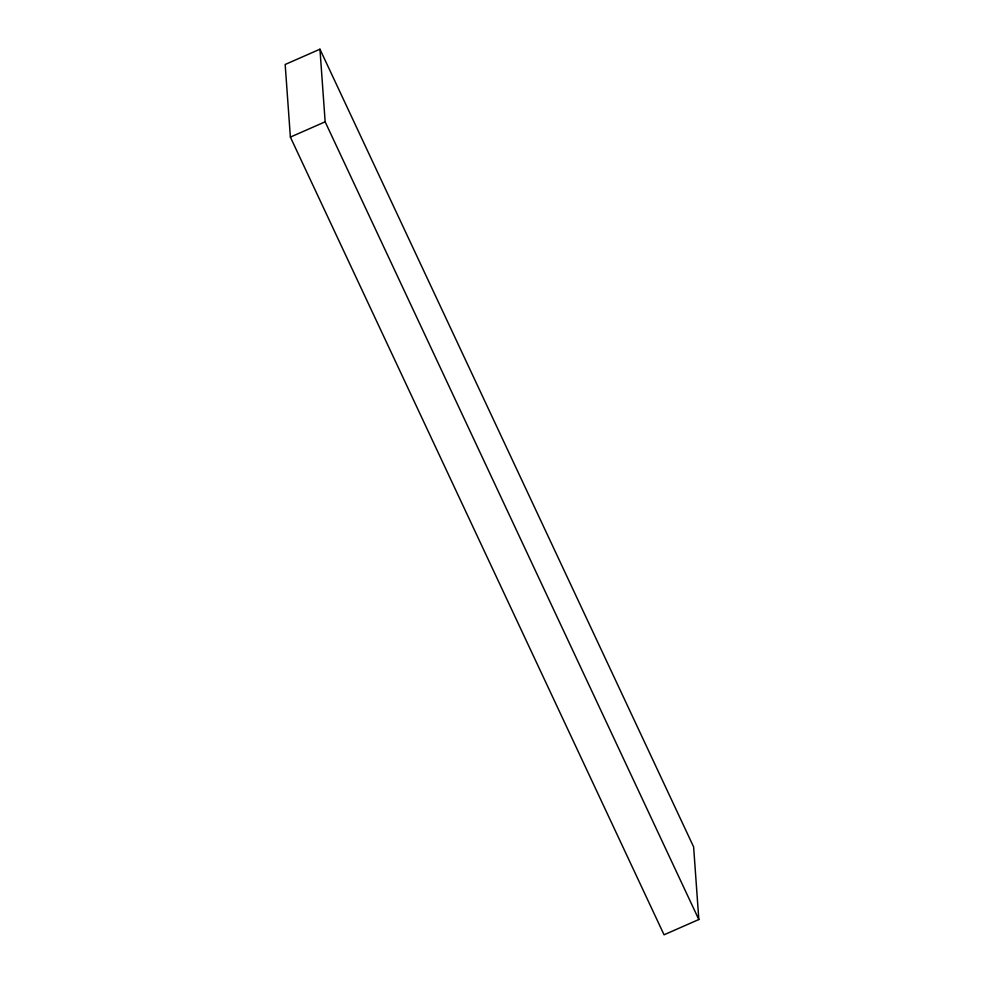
<?xml version="1.0" encoding="UTF-8"?>
<svg xmlns="http://www.w3.org/2000/svg" width="984" height="984" viewBox="0 0 984 984"><rect width="100%" height="100%" fill="white"/><g stroke="black" fill="none" stroke-linecap="round" stroke-linejoin="round"><path stroke-width="1.48" d="M319.948 49.2L285.175 64.477L290.378 137.096L664.052 934.8L698.824 919.523L693.622 846.904L319.948 49.2L325.151 121.819L698.824 919.523M290.378 137.096L325.151 121.819"/></g></svg>
